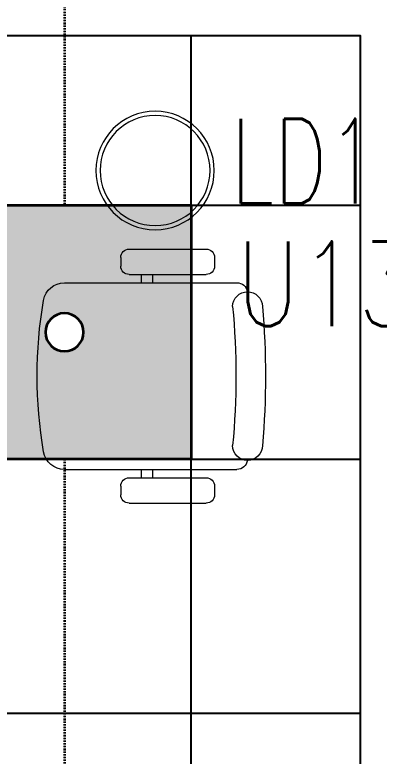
# Model space of a CAD drawing. Extents: x -12260 to 184725, y -29287 to 19916.
# Drawn here: x 19458 to 20320, y -10531 to -8780 of the extents above; entities that cross this region are included whole.
import ezdxf
from ezdxf.enums import TextEntityAlignment as Align

# ---------------------------------------------------------------- set-up
doc = ezdxf.new("R2010")
doc.units = 0
doc.header["$LTSCALE"] = 0.25
doc.linetypes.add('DASHDOT', pattern=[25.4, 12.7, -6.35, 0, -6.35])
doc.layers.add('01-First Floor-FUR$0$FALSE CEILING', color=251, linetype='Continuous')
for name, color, linetype, lineweight in [('01-First Floor-FUR$0$LOADING', 253, 'Continuous', 5), ('01-First Floor-FUR$0$NEW Wall', 166, 'Continuous', 5), ('01-First Floor-FUR$0$Walls', 251, 'Continuous', 5), ('E-LITE-CIRC', 6, 'Continuous', 25), ('E-LITE-CIRC-NUMB', 6, 'Continuous', 25), ('E-LITE-CLNG', 150, 'Continuous', 35), ('E-LITE-CLNG-CNDT', 6, 'DASHDOT', 35), ('E-LITE-CTRL', 6, 'Continuous', 25), ('E-LITE-IDEN', 6, 'Continuous', 25)]:
    doc.layers.add(name, color=color, linetype=linetype, lineweight=lineweight)
doc.styles.add('DC_SIMPLEX', font='SIMPLEX.shx', dxfattribs={"width": 0.7})

# ---------------------------------------------------------------- blocks, each defined once
blk = doc.blocks.new('*U220')
h = blk.add_hatch(color=254)
h.dxf.hatch_style = 1
h.paths.add_polyline_path([(-300, 300), (-300, -300), (300, -300), (300, 300)])
edge = h.paths.add_edge_path(flags=16)
edge.add_arc((0, 0), 45, 0, 360)
blk.add_lwpolyline([(-300, 300), (-300, -300), (300, -300), (300, 300)], close=True)
blk.add_circle((0, 0), 45)
at = {"layer": 'E-LITE-CIRC-NUMB', "style": 'DC_SIMPLEX', "width": 0.7, "flags": 8}
blk.add_attdef('CIRCUIT', text='', height=200, rotation=0, dxfattribs=at).set_placement((-473.9, 300), align=Align.RIGHT)
at = {"layer": 'E-LITE-CTRL', "style": 'DC_SIMPLEX', "width": 0.7, "flags": 8}
blk.add_attdef('CONTROL', (1118.9, -935), '', height=200, rotation=360, dxfattribs=at)
at = {"layer": 'E-LITE-IDEN', "style": 'DC_SIMPLEX', "width": 0.7, "flags": 8}
blk.add_attdef('TYPE', (460.4, 457.6), '', height=200, rotation=360, dxfattribs=at)
blk = doc.blocks.new('01-First Floor-FUR$0$WM00001-P')
at = {"layer": '01-First Floor-FUR$0$LOADING'}
for radius in [0.14, 0.13]:
    blk.add_circle((0, 0), radius, dxfattribs=at)
blk = doc.blocks.new('*X334')
at = {"color": 0}
for p, q in [((5, 3), (5, 3)), ((5, 3), (5, 3)), ((5, 3), (5, 3)), ((5, 3), (5, 3)), ((5, 3), (5, 3)), ((5, 3), (5, 3)), ((5, 3), (5, 3)), ((5, 3), (5, 3)), ((5, 3), (5, 3)), ((5, 3), (5, 3)), ((5, 3), (5, 3)), ((5, 3), (5, 3)), ((5, 3), (5, 3)), ((5, 3), (5, 3)), ((5, 3), (5, 3)), ((5, 3), (5, 3)), ((5, 3), (5, 3)), ((5, 3), (5, 3)), ((5, 3), (5, 3)), ((5, 3), (5, 3)), ((5, 3), (5, 3)), ((5, 3), (5, 3)), ((5, 3), (5, 3)), ((5, 3), (5, 3)), ((5, 3), (5, 3)), ((5, 3), (5, 3)), ((5, 3), (5, 3)), ((5, 3), (5, 3)), ((5, 3), (5, 3)), ((5, 3), (5, 3)), ((5, 3), (5, 3)), ((5, 3), (5, 3)), ((5, 3), (5, 3)), ((5, 3), (5, 3)), ((5, 3), (5, 3)), ((5, 3), (5, 3)), ((5, 3), (5, 3)), ((5, 3), (5, 3)), ((5, 3), (5, 3)), ((5, 3), (5, 3)), ((5, 3), (5, 3)), ((5, 3), (5, 3)), ((5, 3), (5, 3)), ((5, 3), (5, 3)), ((5, 3), (5, 3)), ((5, 3), (5, 3)), ((5, 3), (5, 3)), ((5, 3), (5, 3)), ((5, 3), (5, 3)), ((5, 3), (5, 3)), ((5, 3), (5, 3)), ((5, 3), (5, 3)), ((5, 3), (5, 3)), ((5, 3), (5, 3)), ((5, 3), (5, 3)), ((5, 3), (5, 3)), ((5, 3), (5, 3)), ((5, 3), (5, 3)), ((5, 3), (5, 3)), ((5, 3), (5, 3)), ((5, 3), (5, 3)), ((5, 3), (5, 3)), ((5, 3), (5, 3)), ((5, 3), (5, 3)), ((5, 3), (5, 3)), ((5, 3), (5, 3)), ((6, 3), (5, 3)), ((5, 3), (5, 3)), ((6, 3), (5, 3)), ((5, 3), (5, 3)), ((6, 3), (5, 3)), ((5, 3), (5, 3)), ((6, 3), (5, 3)), ((5, 3), (5, 3)), ((5, 3), (5, 3)), ((5, 3), (5, 3)), ((5, 3), (5, 3)), ((5, 3), (5, 3)), ((5, 3), (5, 3)), ((5, 3), (5, 3)), ((5, 3), (5, 3)), ((5, 3), (5, 3)), ((5, 3), (5, 3)), ((5, 3), (5, 3)), ((5, 3), (5, 3)), ((5, 3), (5, 3)), ((5, 3), (5, 3)), ((5, 3), (5, 3)), ((5, 3), (5, 3)), ((5, 3), (5, 3)), ((5, 3), (5, 3)), ((5, 3), (5, 3)), ((5, 3), (5, 3)), ((5, 3), (5, 3)), ((5, 3), (5, 3)), ((5, 3), (5, 3)), ((6, 3), (6, 3)), ((6, 3), (6, 3)), ((6, 3), (6, 3)), ((6, 3), (6, 3)), ((6, 3), (6, 3)), ((6, 3), (6, 3)), ((6, 3), (6, 3)), ((6, 3), (6, 3)), ((6, 3), (6, 3)), ((6, 3), (6, 3)), ((6, 3), (6, 3)), ((6, 3), (6, 3)), ((6, 3), (6, 3)), ((6, 3), (6, 3)), ((6, 3), (6, 3)), ((6, 3), (6, 3)), ((6, 3), (6, 3)), ((6, 3), (6, 3)), ((6, 3), (6, 3)), ((6, 3), (6, 3)), ((6, 3), (6, 3)), ((6, 3), (6, 3)), ((6, 3), (6, 3)), ((6, 3), (6, 3)), ((6, 3), (6, 3)), ((6, 3), (6, 3)), ((6, 3), (6, 3)), ((6, 3), (6, 3)), ((6, 3), (6, 3)), ((6, 3), (6, 3)), ((6, 3), (6, 3)), ((6, 3), (6, 3)), ((6, 3), (6, 3)), ((6, 3), (6, 3)), ((6, 3), (6, 3)), ((6, 3), (6, 3)), ((6, 3), (6, 3)), ((6, 3), (6, 3)), ((6, 3), (6, 3)), ((6, 3), (6, 3)), ((6, 3), (6, 3)), ((6, 3), (6, 3)), ((6, 3), (6, 3)), ((6, 3), (6, 3)), ((6, 3), (6, 3)), ((6, 3), (6, 3)), ((6, 3), (6, 3)), ((6, 3), (6, 3)), ((6, 3), (6, 3)), ((6, 3), (6, 3)), ((6, 3), (6, 3)), ((6, 3), (6, 3)), ((6, 3), (6, 3)), ((6, 3), (6, 3)), ((6, 3), (6, 3)), ((6, 3), (6, 3)), ((6, 3), (6, 3)), ((6, 3), (6, 3)), ((6, 3), (6, 3)), ((6, 3), (6, 3)), ((6, 3), (6, 3)), ((6, 3), (6, 3)), ((6, 3), (6, 3)), ((6, 3), (6, 3)), ((6, 3), (6, 3)), ((6, 3), (6, 3)), ((6, 3), (6, 3)), ((6, 3), (6, 3)), ((6, 3), (6, 3)), ((6, 3), (6, 3)), ((6, 3), (6, 3)), ((6, 3), (6, 3)), ((6, 3), (6, 3)), ((6, 3), (6, 3)), ((6, 3), (6, 3)), ((6, 3), (6, 3)), ((6, 3), (6, 3)), ((6, 3), (6, 3)), ((6, 3), (6, 3)), ((6, 3), (6, 3)), ((6, 3), (6, 3)), ((6, 3), (6, 3)), ((6, 3), (6, 3)), ((6, 3), (6, 3)), ((6, 3), (6, 3)), ((6, 3), (6, 3)), ((6, 3), (6, 3)), ((6, 3), (6, 3)), ((6, 3), (6, 3)), ((6, 3), (6, 3)), ((6, 3), (6, 3)), ((6, 3), (6, 3)), ((6, 3), (6, 3)), ((6, 3), (6, 3)), ((6, 3), (6, 3)), ((6, 3), (6, 3)), ((6, 3), (6, 3)), ((6, 3), (6, 3)), ((6, 3), (6, 3)), ((6, 3), (6, 3)), ((6, 3), (6, 3)), ((6, 3), (6, 3)), ((6, 3), (6, 3)), ((6, 3), (6, 3)), ((6, 3), (6, 3)), ((6, 3), (6, 3)), ((6, 3), (6, 3)), ((6, 3), (6, 3)), ((6, 3), (6, 3)), ((6, 3), (6, 3)), ((6, 3), (6, 3)), ((6, 3), (6, 3)), ((6, 3), (6, 3)), ((6, 3), (6, 3)), ((6, 3), (6, 3)), ((6, 3), (6, 3)), ((6, 3), (6, 3)), ((6, 3), (6, 3)), ((6, 3), (6, 3)), ((6, 3), (6, 3)), ((6, 3), (6, 3)), ((6, 3), (6, 3)), ((6, 3), (6, 3)), ((6, 3), (6, 3)), ((6, 3), (6, 3)), ((6, 3), (6, 3)), ((6, 3), (6, 3)), ((6, 3), (6, 3)), ((6, 3), (6, 3)), ((6, 3), (6, 3)), ((6, 3), (6, 3)), ((6, 3), (6, 3)), ((6, 3), (6, 3)), ((6, 3), (6, 3)), ((6, 3), (6, 3)), ((6, 3), (6, 3)), ((6, 3), (6, 3)), ((6, 3), (6, 3)), ((6, 3), (6, 3)), ((6, 3), (6, 3)), ((6, 3), (6, 3)), ((6, 3), (6, 3)), ((6, 3), (6, 3)), ((6, 3), (6, 3)), ((6, 3), (6, 3)), ((6, 3), (6, 3)), ((6, 3), (6, 3)), ((6, 3), (6, 3)), ((6, 3), (6, 3)), ((6, 3), (6, 3)), ((6, 3), (6, 3)), ((6, 3), (6, 3)), ((6, 3), (6, 3)), ((6, 3), (6, 3)), ((6, 3), (6, 3)), ((6, 3), (6, 3)), ((6, 3), (6, 3)), ((6, 3), (6, 3)), ((6, 3), (6, 3)), ((6, 3), (6, 3)), ((6, 3), (6, 3)), ((6, 3), (6, 3)), ((6, 3), (6, 3)), ((6, 3), (6, 3)), ((6, 3), (6, 3)), ((6, 3), (6, 3)), ((6, 3), (6, 3)), ((6, 3), (6, 3)), ((6, 3), (6, 3)), ((6, 3), (6, 3)), ((6, 3), (6, 3)), ((6, 3), (6, 3)), ((6, 3), (6, 3)), ((6, 3), (6, 3)), ((6, 3), (6, 3)), ((6, 3), (6, 3)), ((6, 3), (6, 3)), ((6, 3), (6, 3)), ((6, 3), (6, 3)), ((6, 3), (6, 3)), ((6, 3), (6, 3)), ((6, 3), (6, 3)), ((6, 3), (6, 3)), ((6, 3), (6, 3)), ((6, 3), (6, 3)), ((6, 3), (6, 3)), ((6, 3), (6, 3)), ((6, 3), (6, 3)), ((6, 3), (6, 3)), ((6, 3), (6, 3)), ((6, 3), (6, 3)), ((6, 3), (6, 3)), ((6, 3), (6, 3)), ((6, 3), (6, 3)), ((6, 3), (6, 3)), ((6, 3), (6, 3)), ((6, 3), (6, 3)), ((6, 3), (6, 3)), ((6, 3), (6, 3)), ((6, 3), (6, 3)), ((6, 3), (6, 3)), ((6, 3), (6, 3)), ((6, 3), (6, 3)), ((6, 3), (6, 3)), ((6, 3), (5, 3)), ((6, 3), (5, 3)), ((6, 3), (5, 3)), ((6, 3), (5, 3)), ((6, 3), (5, 3)), ((6, 3), (6, 3)), ((6, 3), (6, 3)), ((6, 3), (6, 3)), ((6, 3), (6, 3)), ((6, 3), (6, 3)), ((6, 3), (6, 3)), ((6, 3), (6, 3)), ((6, 3), (6, 3)), ((6, 3), (6, 3)), ((6, 3), (6, 3)), ((6, 3), (6, 3)), ((6, 3), (6, 3)), ((6, 3), (6, 3)), ((6, 3), (6, 3)), ((6, 3), (6, 3)), ((6, 3), (6, 3)), ((6, 3), (6, 3)), ((6, 3), (6, 3)), ((6, 3), (6, 3)), ((6, 3), (6, 3)), ((6, 3), (6, 3)), ((6, 3), (6, 3)), ((6, 3), (6, 3)), ((6, 3), (6, 3)), ((6, 3), (6, 3)), ((6, 3), (6, 3)), ((6, 3), (6, 3)), ((6, 3), (6, 3)), ((6, 3), (6, 3)), ((6, 3), (6, 3)), ((6, 3), (6, 3)), ((6, 3), (6, 3)), ((6, 3), (6, 3)), ((6, 3), (6, 3)), ((6, 3), (6, 3)), ((6, 3), (6, 3)), ((6, 3), (6, 3)), ((6, 3), (6, 3)), ((6, 3), (6, 3)), ((6, 3), (6, 3)), ((6, 3), (6, 3)), ((6, 3), (6, 3)), ((6, 3), (6, 3)), ((6, 3), (6, 3)), ((6, 3), (6, 3)), ((6, 3), (6, 3)), ((6, 3), (6, 3)), ((6, 3), (6, 3)), ((6, 3), (6, 3)), ((6, 3), (6, 3)), ((6, 3), (6, 3)), ((6, 3), (6, 3)), ((6, 3), (6, 3)), ((6, 3), (6, 3)), ((6, 3), (6, 3)), ((6, 3), (6, 3)), ((6, 3), (6, 3)), ((6, 3), (6, 3)), ((6, 3), (6, 3)), ((6, 3), (6, 3)), ((6, 3), (6, 3)), ((6, 3), (6, 3)), ((6, 3), (6, 3)), ((6, 3), (6, 3)), ((6, 3), (6, 3)), ((6, 3), (6, 3)), ((6, 3), (6, 3)), ((6, 3), (6, 3)), ((6, 3), (6, 3)), ((6, 3), (6, 3)), ((6, 3), (6, 3)), ((6, 3), (6, 3)), ((6, 3), (6, 3)), ((6, 3), (6, 3)), ((6, 3), (6, 3)), ((6, 3), (6, 3)), ((6, 3), (6, 3)), ((6, 3), (6, 3)), ((6, 3), (6, 3)), ((6, 3), (6, 3)), ((6, 3), (6, 3)), ((6, 3), (6, 3)), ((6, 3), (6, 3)), ((6, 3), (6, 3)), ((6, 3), (6, 3)), ((6, 3), (6, 3)), ((6, 3), (6, 3)), ((6, 3), (6, 3)), ((6, 3), (6, 3)), ((6, 3), (6, 3)), ((6, 3), (6, 3)), ((6, 3), (6, 3)), ((6, 3), (6, 3)), ((6, 3), (6, 3)), ((6, 3), (6, 3)), ((6, 3), (6, 3)), ((6, 3), (6, 3)), ((6, 3), (6, 3)), ((6, 3), (6, 3)), ((6, 3), (6, 3)), ((6, 3), (6, 3)), ((6, 3), (6, 3)), ((6, 3), (6, 3)), ((6, 3), (6, 3)), ((6, 3), (6, 3)), ((6, 3), (6, 3)), ((6, 3), (6, 3)), ((6, 3), (6, 3)), ((6, 3), (6, 3)), ((6, 3), (6, 3)), ((6, 3), (6, 3)), ((6, 3), (6, 3)), ((6, 3), (6, 3)), ((6, 3), (6, 3)), ((6, 3), (6, 3)), ((6, 3), (6, 3)), ((6, 3), (6, 3)), ((6, 3), (6, 3)), ((6, 3), (6, 3)), ((6, 3), (6, 3)), ((6, 3), (6, 3)), ((6, 3), (6, 3)), ((6, 3), (6, 3)), ((6, 3), (6, 3)), ((6, 3), (6, 3)), ((6, 3), (6, 3)), ((6, 3), (6, 3)), ((6, 3), (6, 3)), ((6, 3), (6, 3)), ((6, 3), (6, 3)), ((6, 3), (6, 3)), ((6, 3), (6, 3)), ((6, 3), (6, 3)), ((6, 3), (6, 3)), ((6, 3), (6, 3)), ((6, 3), (6, 3)), ((6, 3), (6, 3)), ((6, 3), (6, 3)), ((6, 3), (6, 3)), ((6, 3), (6, 3)), ((6, 3), (6, 3)), ((6, 3), (6, 3)), ((6, 3), (6, 3)), ((6, 3), (6, 3)), ((6, 3), (6, 3)), ((6, 3), (6, 3)), ((6, 3), (6, 3)), ((6, 3), (6, 3)), ((6, 3), (6, 3)), ((6, 3), (6, 3)), ((6, 3), (6, 3)), ((6, 3), (6, 3)), ((6, 3), (6, 3)), ((6, 3), (6, 3)), ((6, 3), (6, 3)), ((6, 3), (6, 3)), ((6, 3), (6, 3)), ((6, 3), (6, 3)), ((6, 3), (6, 3)), ((6, 3), (6, 3)), ((6, 3), (6, 3)), ((6, 3), (6, 3)), ((6, 3), (6, 3)), ((6, 3), (6, 3)), ((6, 3), (6, 3)), ((6, 3), (6, 3)), ((6, 3), (6, 3)), ((6, 3), (6, 3)), ((6, 3), (6, 3)), ((6, 3), (6, 3)), ((6, 3), (6, 3)), ((6, 3), (6, 3)), ((6, 3), (6, 3)), ((6, 3), (6, 3)), ((6, 3), (6, 3)), ((6, 3), (6, 3)), ((6, 3), (6, 3)), ((6, 3), (6, 3)), ((6, 3), (6, 3)), ((6, 3), (6, 3)), ((6, 3), (6, 3)), ((6, 3), (6, 3)), ((6, 3), (6, 3)), ((6, 3), (6, 3)), ((6, 3), (6, 3)), ((6, 3), (6, 3)), ((6, 3), (6, 3)), ((6, 3), (6, 3)), ((6, 3), (6, 3)), ((6, 3), (6, 3)), ((6, 3), (6, 3)), ((6, 3), (6, 3)), ((6, 3), (6, 3)), ((6, 3), (6, 3)), ((6, 3), (6, 3)), ((6, 3), (6, 3)), ((6, 3), (6, 3)), ((6, 3), (6, 3)), ((6, 3), (6, 3)), ((6, 3), (6, 3)), ((6, 3), (6, 3)), ((6, 3), (6, 3)), ((6, 3), (6, 3)), ((6, 3), (6, 3)), ((6, 3), (6, 3)), ((6, 3), (6, 3)), ((6, 3), (6, 3)), ((6, 3), (6, 3)), ((6, 3), (6, 3)), ((6, 3), (6, 3)), ((6, 3), (6, 3)), ((6, 3), (6, 3)), ((6, 3), (6, 3)), ((6, 3), (6, 3)), ((6, 3), (6, 3)), ((6, 3), (6, 3)), ((6, 3), (6, 3)), ((6, 3), (6, 3)), ((6, 3), (6, 3)), ((6, 3), (6, 3)), ((6, 3), (6, 3)), ((6, 3), (6, 3)), ((6, 3), (6, 3)), ((6, 3), (6, 3)), ((6, 3), (6, 3)), ((6, 3), (6, 3)), ((6, 3), (6, 3)), ((6, 3), (6, 3)), ((6, 3), (6, 3)), ((6, 3), (6, 3)), ((6, 3), (6, 3)), ((6, 3), (6, 3)), ((6, 3), (6, 3)), ((6, 3), (6, 3)), ((6, 3), (6, 3)), ((6, 3), (6, 3)), ((6, 3), (6, 3)), ((6, 3), (6, 3)), ((6, 3), (6, 3)), ((6, 3), (6, 3)), ((6, 3), (6, 3)), ((6, 3), (6, 3)), ((6, 3), (6, 3)), ((6, 3), (6, 3)), ((6, 3), (6, 3)), ((6, 3), (6, 3)), ((6, 3), (6, 3)), ((6, 3), (6, 3)), ((6, 3), (6, 3)), ((6, 3), (6, 3)), ((6, 3), (6, 3)), ((6, 3), (6, 3)), ((6, 3), (6, 3)), ((6, 3), (6, 3)), ((6, 3), (6, 3)), ((6, 3), (6, 3)), ((6, 3), (6, 3)), ((6, 3), (6, 3)), ((6, 3), (6, 3)), ((6, 3), (6, 3)), ((6, 3), (6, 3)), ((6, 3), (6, 3)), ((6, 3), (6, 3)), ((6, 3), (6, 3)), ((6, 3), (6, 3)), ((6, 3), (6, 3)), ((6, 3), (6, 3)), ((6, 3), (6, 3)), ((6, 3), (6, 3)), ((6, 3), (6, 3)), ((6, 3), (6, 3)), ((6, 3), (6, 3)), ((6, 3), (6, 3)), ((6, 3), (6, 3)), ((6, 3), (6, 3)), ((6, 3), (6, 3)), ((6, 3), (6, 3)), ((6, 3), (6, 3)), ((6, 3), (6, 3)), ((6, 3), (6, 3)), ((6, 3), (6, 3)), ((6, 3), (6, 3)), ((6, 3), (6, 3)), ((6, 3), (6, 3)), ((6, 3), (6, 3)), ((6, 3), (6, 3)), ((6, 3), (6, 3)), ((6, 3), (6, 3)), ((6, 3), (6, 3)), ((6, 3), (6, 3)), ((6, 3), (6, 3)), ((6, 3), (6, 3)), ((6, 3), (6, 3)), ((6, 3), (6, 3)), ((6, 3), (6, 3)), ((6, 3), (6, 3)), ((6, 3), (6, 3)), ((6, 3), (6, 3)), ((6, 3), (6, 3)), ((6, 3), (6, 3)), ((6, 3), (6, 3)), ((6, 3), (6, 3)), ((6, 3), (6, 3)), ((6, 3), (6, 3)), ((6, 3), (6, 3)), ((6, 3), (6, 3)), ((6, 3), (6, 3)), ((6, 3), (6, 3)), ((6, 3), (6, 3)), ((6, 3), (6, 3)), ((6, 3), (6, 3)), ((6, 3), (6, 3)), ((6, 3), (6, 3)), ((6, 3), (6, 3)), ((6, 3), (6, 3)), ((6, 3), (6, 3)), ((6, 3), (6, 3))]:
    blk.add_line(p, q, dxfattribs=at)
blk = doc.blocks.new('*X335')
at = {"color": 0}
for p, q in [((13, 1), (13, 1)), ((13, 1), (13, 1)), ((13, 1), (13, 1)), ((13, 1), (13, 1)), ((13, 1), (13, 1)), ((13, 1), (13, 1)), ((13, 1), (13, 1)), ((13, 1), (13, 1)), ((13, 1), (13, 1)), ((13, 1), (13, 1)), ((13, 1), (13, 1)), ((13, 1), (13, 1)), ((13, 1), (13, 1)), ((13, 1), (13, 1)), ((13, 1), (13, 1)), ((13, 1), (14, 1)), ((13, 1), (14, 1)), ((13, 1), (14, 1)), ((13, 1), (13, 1)), ((13, 1), (13, 1)), ((13, 1), (13, 1)), ((13, 1), (13, 1)), ((13, 1), (13, 1)), ((13, 1), (13, 1)), ((13, 1), (13, 1)), ((13, 1), (13, 1)), ((13, 1), (13, 1)), ((13, 1), (13, 1)), ((13, 1), (13, 1)), ((13, 1), (13, 1)), ((13, 1), (13, 1)), ((13, 1), (13, 1)), ((13, 1), (13, 1)), ((13, 1), (13, 1)), ((13, 1), (13, 1)), ((13, 1), (13, 1)), ((13, 1), (13, 1)), ((13, 1), (13, 1)), ((13, 1), (13, 1)), ((13, 1), (13, 1)), ((13, 1), (13, 1)), ((13, 1), (13, 1)), ((13, 1), (13, 1)), ((13, 1), (13, 1)), ((13, 1), (13, 1)), ((13, 1), (13, 1)), ((13, 1), (13, 1)), ((13, 1), (13, 1)), ((13, 1), (13, 1)), ((13, 1), (13, 1)), ((13, 1), (13, 1)), ((13, 1), (13, 1)), ((13, 1), (13, 1)), ((13, 1), (13, 1)), ((13, 1), (13, 1)), ((13, 1), (13, 1)), ((13, 1), (13, 1)), ((13, 1), (13, 1)), ((13, 1), (13, 1)), ((13, 1), (13, 1)), ((13, 1), (13, 1)), ((13, 1), (13, 1)), ((13, 1), (13, 1)), ((13, 1), (13, 1)), ((13, 1), (13, 1)), ((13, 1), (13, 1)), ((13, 1), (13, 1)), ((13, 1), (13, 1)), ((13, 1), (13, 1)), ((13, 1), (13, 1)), ((13, 1), (13, 1)), ((13, 1), (13, 1)), ((13, 1), (13, 1)), ((13, 1), (13, 1)), ((13, 1), (13, 1)), ((13, 1), (13, 1)), ((13, 1), (13, 1)), ((13, 1), (13, 1)), ((13, 1), (13, 1)), ((13, 1), (13, 1)), ((13, 1), (13, 1)), ((13, 1), (13, 1)), ((13, 1), (13, 1)), ((13, 1), (13, 1)), ((13, 1), (13, 1)), ((13, 1), (13, 1)), ((13, 1), (13, 1)), ((13, 1), (13, 1)), ((13, 1), (13, 1)), ((13, 1), (13, 1)), ((13, 1), (13, 1)), ((13, 1), (13, 1)), ((13, 1), (13, 1)), ((13, 1), (13, 1)), ((13, 1), (13, 1)), ((13, 1), (13, 1)), ((13, 1), (13, 1)), ((13, 1), (13, 1)), ((13, 1), (13, 1)), ((13, 1), (13, 1)), ((13, 1), (13, 1)), ((13, 1), (13, 1)), ((13, 1), (13, 1)), ((13, 1), (13, 1)), ((13, 1), (13, 1)), ((13, 1), (13, 1)), ((13, 1), (13, 1)), ((13, 1), (13, 1)), ((13, 1), (13, 1)), ((13, 1), (13, 1)), ((13, 1), (13, 1)), ((13, 1), (13, 1)), ((13, 1), (13, 1)), ((13, 1), (13, 1)), ((13, 1), (13, 1)), ((13, 1), (13, 1)), ((13, 1), (13, 1)), ((13, 1), (13, 1)), ((13, 1), (13, 1)), ((13, 1), (13, 1)), ((13, 1), (13, 1)), ((13, 1), (13, 1)), ((13, 1), (13, 1)), ((13, 1), (14, 1)), ((13, 0), (13, 0)), ((13, 0), (13, 0)), ((13, 0), (13, 0)), ((13, 0), (13, 0)), ((13, 0), (13, 0)), ((13, 0), (13, 0)), ((13, 0), (13, 0)), ((13, 0), (13, 0)), ((13, 0), (13, 0)), ((13, 0), (13, 0)), ((13, 0), (13, 0)), ((13, 0), (13, 0)), ((13, 0), (13, 0)), ((13, 0), (13, 0)), ((13, 0), (13, 0)), ((13, 0), (13, 0)), ((13, 0), (13, 0)), ((13, 0), (13, 0)), ((13, 0), (13, 0)), ((13, 0), (13, 0)), ((13, 0), (13, 0)), ((13, 0), (13, 0)), ((13, 0), (13, 0)), ((13, 0), (13, 0)), ((13, 0), (13, 0)), ((13, 0), (13, 0)), ((13, 0), (13, 0)), ((13, 0), (13, 0)), ((13, 0), (13, 0)), ((13, 0), (13, 0)), ((13, 0), (13, 0)), ((13, 0), (13, 0)), ((13, 0), (13, 0)), ((13, 0), (13, 0)), ((13, 0), (13, 0)), ((13, 0), (13, 0)), ((13, 0), (13, 0)), ((13, 0), (13, 0)), ((13, 0), (13, 0)), ((13, 0), (13, 0)), ((13, 0), (13, 0)), ((13, 0), (13, 0)), ((13, 0), (13, 0)), ((13, 0), (13, 0)), ((13, 0), (13, 0)), ((13, 0), (13, 0)), ((13, 0), (13, 0)), ((13, 0), (13, 0)), ((13, 0), (14, 0)), ((13, 0), (14, 0)), ((13, 0), (13, 0)), ((13, 0), (14, 0)), ((14, 1), (14, 1)), ((14, 1), (14, 1)), ((14, 1), (14, 1)), ((14, 1), (14, 1)), ((14, 1), (14, 1)), ((14, 1), (14, 1)), ((14, 1), (14, 1)), ((14, 1), (14, 1)), ((14, 1), (14, 1)), ((14, 1), (14, 1)), ((14, 1), (14, 1)), ((14, 1), (14, 1)), ((14, 1), (14, 1)), ((14, 1), (14, 1)), ((14, 1), (14, 1)), ((14, 1), (14, 1)), ((14, 1), (14, 1)), ((14, 1), (14, 1)), ((14, 1), (14, 1)), ((14, 1), (14, 1)), ((14, 1), (14, 1)), ((14, 1), (14, 1)), ((14, 1), (14, 1)), ((14, 1), (14, 1)), ((14, 1), (14, 1)), ((14, 1), (14, 1)), ((14, 1), (14, 1)), ((14, 1), (14, 1)), ((14, 1), (14, 1)), ((14, 1), (14, 1)), ((14, 1), (14, 1)), ((14, 1), (14, 1)), ((14, 1), (14, 1)), ((14, 1), (14, 1)), ((14, 1), (14, 1)), ((14, 1), (14, 1)), ((14, 1), (14, 1)), ((14, 1), (14, 1)), ((14, 1), (14, 1)), ((14, 1), (14, 1)), ((14, 1), (14, 1)), ((14, 1), (14, 1)), ((14, 1), (14, 1)), ((14, 1), (14, 1)), ((14, 1), (14, 1)), ((14, 1), (14, 1)), ((14, 1), (14, 1)), ((14, 1), (14, 1)), ((14, 1), (14, 1)), ((14, 1), (14, 1)), ((14, 1), (14, 1)), ((14, 1), (14, 1)), ((14, 1), (14, 1)), ((14, 1), (14, 1)), ((14, 1), (14, 1)), ((14, 1), (14, 1)), ((14, 1), (14, 1)), ((14, 1), (14, 1)), ((14, 1), (14, 1)), ((14, 1), (14, 1)), ((14, 1), (14, 1)), ((14, 1), (14, 1)), ((14, 1), (14, 1)), ((14, 1), (14, 1)), ((14, 1), (14, 1)), ((14, 1), (14, 1)), ((14, 1), (14, 1)), ((14, 1), (14, 1)), ((14, 1), (14, 1)), ((14, 1), (14, 1)), ((14, 1), (14, 1)), ((14, 1), (14, 1)), ((14, 1), (14, 1)), ((14, 1), (14, 1)), ((14, 1), (14, 1)), ((14, 1), (14, 1)), ((14, 1), (14, 1)), ((14, 1), (14, 1)), ((14, 1), (14, 1)), ((14, 1), (14, 1)), ((14, 1), (14, 1)), ((14, 1), (14, 1)), ((14, 1), (14, 1)), ((14, 1), (14, 1)), ((14, 1), (14, 1)), ((14, 1), (14, 1)), ((14, 1), (14, 1)), ((14, 1), (14, 1)), ((14, 1), (14, 1)), ((14, 1), (14, 1)), ((14, 1), (14, 1)), ((14, 1), (14, 1)), ((14, 1), (14, 1)), ((14, 1), (14, 1)), ((14, 0), (14, 0)), ((14, 0), (14, 0)), ((14, 0), (14, 0)), ((14, 0), (14, 0)), ((14, 0), (14, 0)), ((14, 0), (14, 0)), ((14, 0), (14, 0)), ((14, 0), (14, 0)), ((14, 0), (14, 0)), ((14, 0), (14, 0)), ((14, 0), (14, 0)), ((14, 0), (14, 0)), ((14, 0), (14, 0)), ((14, 0), (14, 0)), ((14, 0), (14, 0)), ((14, 0), (14, 0)), ((14, 0), (14, 0)), ((14, 0), (14, 0)), ((14, 0), (14, 0)), ((14, 0), (14, 0)), ((14, 0), (14, 0)), ((14, 0), (14, 0)), ((14, 0), (14, 0)), ((14, 0), (14, 0)), ((14, 0), (14, 0)), ((14, 0), (14, 0)), ((14, 0), (14, 0)), ((14, 0), (14, 0)), ((14, 0), (14, 0)), ((14, 0), (14, 0)), ((14, 0), (14, 0)), ((14, 0), (14, 0)), ((14, 0), (14, 0)), ((14, 0), (14, 0)), ((14, 0), (14, 0)), ((14, 0), (14, 0)), ((14, 0), (14, 0)), ((14, 0), (14, 0)), ((14, 0), (14, 0)), ((14, 0), (14, 0)), ((14, 0), (14, 0)), ((14, 0), (14, 0)), ((14, 0), (14, 0)), ((14, 0), (14, 0)), ((14, 0), (14, 0)), ((14, 0), (14, 0)), ((14, 0), (14, 0)), ((14, 0), (14, 0)), ((13, 0), (13, 0)), ((13, 0), (14, 0)), ((13, 0), (13, 0)), ((13, 0), (14, 0)), ((13, 0), (13, 0)), ((13, 0), (14, 0)), ((13, 0), (13, 0)), ((13, 0), (13, 0)), ((13, 0), (13, 0)), ((13, 0), (13, 0)), ((13, 0), (14, 0)), ((13, 0), (13, 0)), ((13, 0), (14, 0)), ((13, 0), (13, 0)), ((13, 0), (14, 0)), ((13, 0), (13, 0)), ((13, 0), (14, 0)), ((13, 0), (13, 0)), ((13, 0), (14, 0)), ((13, 0), (13, 0)), ((13, 0), (14, 0)), ((13, 0), (13, 0)), ((13, 0), (14, 0)), ((13, 0), (13, 0)), ((13, 0), (13, 0)), ((13, 0), (13, 0)), ((13, 0), (14, 0)), ((13, 0), (13, 0)), ((13, 0), (14, 0)), ((13, 0), (13, 0)), ((13, 0), (14, 0)), ((13, 0), (13, 0)), ((13, 0), (14, 0)), ((13, 0), (13, 0)), ((13, 0), (13, 0)), ((13, 0), (13, 0)), ((13, 0), (13, 0)), ((13, 0), (13, 0)), ((13, 0), (13, 0)), ((13, 0), (13, 0)), ((13, 0), (13, 0)), ((13, 0), (13, 0)), ((13, 0), (13, 0)), ((13, 0), (13, 0)), ((13, 0), (13, 0)), ((13, 0), (13, 0)), ((13, 0), (13, 0)), ((13, 0), (13, 0)), ((13, 0), (13, 0)), ((13, 0), (13, 0)), ((13, 0), (13, 0)), ((13, 0), (13, 0)), ((13, 0), (13, 0)), ((13, 0), (13, 0)), ((13, 0), (13, 0)), ((13, 0), (13, 0)), ((13, 0), (13, 0)), ((13, 0), (13, 0)), ((13, 0), (13, 0)), ((13, 0), (13, 0)), ((13, 0), (13, 0)), ((13, 0), (13, 0)), ((13, 0), (13, 0)), ((13, 0), (13, 0)), ((13, -1), (13, -1)), ((13, -1), (13, -1)), ((13, -1), (13, -1)), ((13, -1), (13, -1)), ((13, -1), (13, -1)), ((13, -1), (14, -1)), ((13, -1), (13, -1)), ((14, 0), (14, 0)), ((14, 0), (14, 0)), ((14, 0), (14, 0)), ((14, 0), (14, 0)), ((14, 0), (14, 0)), ((14, 0), (14, 0)), ((14, 0), (14, 0)), ((14, 0), (14, 0)), ((14, 0), (14, 0)), ((14, 0), (14, 0)), ((14, 0), (14, 0)), ((14, 0), (14, 0)), ((14, 0), (14, 0)), ((14, 0), (14, 0)), ((14, 0), (14, 0)), ((13, 0), (14, 0)), ((14, 0), (14, 0)), ((14, 0), (14, 0)), ((14, 0), (14, 0)), ((14, 0), (14, 0)), ((14, 0), (14, 0)), ((14, 0), (14, 0)), ((14, 0), (14, 0)), ((14, 0), (14, 0)), ((14, 0), (14, 0)), ((14, 0), (14, 0)), ((14, 0), (14, 0)), ((14, 0), (14, 0)), ((14, 0), (14, 0)), ((14, 0), (14, 0)), ((14, 0), (14, 0)), ((14, 0), (14, 0)), ((14, 0), (14, 0)), ((14, 0), (14, 0)), ((14, 0), (14, 0)), ((14, 0), (14, 0)), ((14, 0), (14, 0)), ((14, 0), (14, 0)), ((14, 0), (14, 0)), ((14, 0), (14, 0)), ((14, 0), (14, 0)), ((14, 0), (14, 0)), ((14, 0), (14, 0)), ((14, 0), (14, 0)), ((14, 0), (14, 0)), ((14, 0), (14, 0)), ((14, 0), (14, 0)), ((14, 0), (14, 0)), ((14, 0), (14, 0)), ((14, 0), (14, 0)), ((14, -1), (14, -1)), ((14, -1), (14, -1)), ((14, -1), (14, -1)), ((14, -1), (14, -1)), ((14, -1), (14, -1))]:
    blk.add_line(p, q, dxfattribs=at)
blk = doc.blocks.new('01-First Floor-FUR$0$GF21018-P')
at = {"color": 0}
for p, q in [((-0.2207, 0.4756), (-0.2207, 0.0675)), ((0.2205, 0.4756), (0.2205, 0.0675)), ((-0.2806, 0.3422), (-0.2598, 0.3422)), ((0.2596, 0.3422), (0.2804, 0.3422)), ((-0.3002, 0.3226), (-0.3002, 0.14)), ((-0.2402, 0.3226), (-0.2402, 0.14)), ((0.24, 0.3226), (0.24, 0.14)), ((0.3, 0.3226), (0.3, 0.14)), ((-0.2402, 0.2937), (-0.2207, 0.2937)), ((0.2205, 0.2937), (0.24, 0.2937)), ((-0.2402, 0.2671), (-0.2207, 0.2671)), ((0.2205, 0.2671), (0.24, 0.2671)), ((-0.2806, 0.1204), (-0.2598, 0.1204)), ((0.2596, 0.1204), (0.2804, 0.1204))]:
    blk.add_line(p, q, dxfattribs=at)
for points in [[(0.24, 0.2937), (0.24, 0.2937), (0.24, 0.2937), (0.24, 0.2937), (0.24, 0.2937), (0.24, 0.2937), (0.24, 0.2937), (0.24, 0.2937), (0.24, 0.2937), (0.24, 0.2937), (0.24, 0.2937), (0.24, 0.2937), (0.24, 0.2937), (0.24, 0.2937), (0.24, 0.2937), (0.24, 0.2937), (0.24, 0.2937), (0.24, 0.2937), (0.24, 0.2937), (0.24, 0.2937), (0.24, 0.2937), (0.24, 0.2937), (0.24, 0.2937), (0.24, 0.2937), (0.24, 0.2937), (0.24, 0.2937), (0.24, 0.2937), (0.24, 0.2937), (0.24, 0.2937), (0.24, 0.2937), (0.24, 0.2937), (0.24, 0.2937), (0.24, 0.2937), (0.24, 0.2937), (0.24, 0.2937), (0.24, 0.2937), (0.24, 0.2937), (0.24, 0.2937), (0.24, 0.2937), (0.24, 0.2937), (0.24, 0.2937), (0.24, 0.2937), (0.24, 0.2937), (0.24, 0.2937), (0.24, 0.2937), (0.24, 0.2937), (0.24, 0.2937), (0.24, 0.2937), (0.24, 0.2937), (0.24, 0.2937), (0.24, 0.2937), (0.24, 0.2937), (0.24, 0.2937), (0.24, 0.2937), (0.24, 0.2937), (0.24, 0.2937), (0.24, 0.2937), (0.24, 0.2937), (0.24, 0.2937), (0.24, 0.2937), (0.24, 0.2937), (0.24, 0.2937), (0.24, 0.2937), (0.24, 0.2937), (0.24, 0.2937), (0.24, 0.2937), (0.24, 0.2937), (0.24, 0.2937), (0.24, 0.2937), (0.24, 0.2937), (0.24, 0.2937), (0.24, 0.2937), (0.24, 0.2937), (0.24, 0.2937), (0.24, 0.2937), (0.24, 0.2937), (0.24, 0.2937), (0.24, 0.2937), (0.24, 0.2937), (0.24, 0.2937), (0.24, 0.2937), (0.24, 0.2937), (0.24, 0.2937), (0.24, 0.2937), (0.24, 0.2937), (0.24, 0.2937), (0.24, 0.2937), (0.24, 0.2937), (0.24, 0.2937), (0.24, 0.2937), (0.24, 0.2937), (0.24, 0.2937), (0.24, 0.2937), (0.24, 0.2937), (0.24, 0.2937), (0.24, 0.2937), (0.24, 0.2937), (0.24, 0.2937), (0.24, 0.2937), (0.24, 0.2937), (0.24, 0.2937), (0.24, 0.2937), (0.24, 0.2937), (0.24, 0.2937), (0.24, 0.2937), (0.24, 0.2937), (0.24, 0.2937), (0.24, 0.2937), (0.24, 0.2937), (0.24, 0.2937), (0.24, 0.2937), (0.24, 0.2937), (0.24, 0.2937), (0.24, 0.2937), (0.24, 0.2937), (0.24, 0.2937), (0.24, 0.2937), (0.24, 0.2937), (0.24, 0.2937), (0.24, 0.2937), (0.24, 0.2937), (0.24, 0.2937), (0.24, 0.2937), (0.24, 0.2937), (0.24, 0.2937), (0.24, 0.2937), (0.24, 0.2937), (0.24, 0.2937), (0.24, 0.2937), (0.24, 0.2937), (0.24, 0.2937), (0.24, 0.2937), (0.24, 0.2937), (0.24, 0.2937), (0.24, 0.2937), (0.24, 0.2937), (0.24, 0.2937), (0.24, 0.2937), (0.24, 0.2937), (0.24, 0.2937), (0.24, 0.2937), (0.24, 0.2937), (0.24, 0.2937), (0.24, 0.2937), (0.24, 0.2937), (0.24, 0.2937), (0.24, 0.2937), (0.24, 0.2937), (0.24, 0.2937), (0.24, 0.2937), (0.24, 0.2937), (0.24, 0.2937), (0.24, 0.2937), (0.24, 0.2937), (0.24, 0.2937), (0.24, 0.2937), (0.24, 0.2937), (0.24, 0.2937), (0.24, 0.2937), (0.24, 0.2937), (0.24, 0.2937), (0.24, 0.2937), (0.24, 0.2937), (0.24, 0.2937), (0.24, 0.2937), (0.24, 0.2937), (0.24, 0.2937), (0.24, 0.2937), (0.24, 0.2937), (0.24, 0.2937), (0.24, 0.2937), (0.24, 0.2937), (0.24, 0.2937), (0.24, 0.2937), (0.24, 0.2937), (0.24, 0.2937), (0.24, 0.2937), (0.24, 0.2937), (0.24, 0.2937), (0.24, 0.2937), (0.24, 0.2937), (0.24, 0.2937), (0.24, 0.2937), (0.24, 0.2937), (0.24, 0.2937), (0.24, 0.2937), (0.24, 0.2937), (0.24, 0.2937), (0.24, 0.2937), (0.24, 0.2937), (0.24, 0.2937), (0.24, 0.2937), (0.24, 0.2937), (0.24, 0.2937), (0.24, 0.2937), (0.24, 0.2937), (0.24, 0.2937), (0.24, 0.2937), (0.24, 0.2937), (0.24, 0.2937), (0.24, 0.2937), (0.24, 0.2937), (0.24, 0.2937), (0.24, 0.2937), (0.24, 0.2937), (0.24, 0.2937), (0.24, 0.2937), (0.24, 0.2937), (0.24, 0.2937), (0.24, 0.2937), (0.24, 0.2937), (0.24, 0.2937), (0.24, 0.2937), (0.24, 0.2937), (0.24, 0.2937), (0.24, 0.2937), (0.24, 0.2937), (0.24, 0.2937), (0.24, 0.2937), (0.24, 0.2937), (0.24, 0.2937), (0.24, 0.2937), (0.24, 0.2937), (0.24, 0.2937), (0.24, 0.2937), (0.24, 0.2937), (0.24, 0.2937), (0.24, 0.2937), (0.24, 0.2937), (0.24, 0.2937), (0.24, 0.2937), (0.24, 0.2937), (0.24, 0.2937), (0.24, 0.2937), (0.24, 0.2937), (0.24, 0.2937), (0.24, 0.2937), (0.24, 0.2937), (0.24, 0.2937), (0.24, 0.2937), (0.24, 0.2937), (0.24, 0.2937), (0.24, 0.2937), (0.24, 0.2937), (0.24, 0.2937), (0.24, 0.2937), (0.24, 0.2937), (0.24, 0.2937), (0.24, 0.2937), (0.24, 0.2937), (0.24, 0.2937), (0.24, 0.2937), (0.24, 0.2937), (0.24, 0.2937), (0.24, 0.2937), (0.24, 0.2937), (0.24, 0.2937), (0.24, 0.2937), (0.24, 0.2937), (0.24, 0.2937), (0.24, 0.2937), (0.24, 0.2937), (0.24, 0.2937), (0.24, 0.2937), (0.24, 0.2937), (0.24, 0.2937), (0.24, 0.2937), (0.24, 0.2937), (0.24, 0.2937), (0.24, 0.2937), (0.24, 0.2937), (0.24, 0.2937), (0.24, 0.2937), (0.24, 0.2937), (0.24, 0.2937), (0.24, 0.2937), (0.24, 0.2937)], [(0.24, 0.2937), (0.24, 0.2937), (0.24, 0.2937), (0.24, 0.2937), (0.24, 0.2937), (0.24, 0.2937), (0.24, 0.2937), (0.24, 0.2937), (0.24, 0.2937), (0.24, 0.2937), (0.24, 0.2937), (0.24, 0.2937), (0.24, 0.2937), (0.24, 0.2937), (0.24, 0.2937), (0.24, 0.2937), (0.24, 0.2937), (0.24, 0.2937), (0.24, 0.2937), (0.24, 0.2937), (0.24, 0.2937), (0.24, 0.2937), (0.24, 0.2937), (0.24, 0.2937), (0.24, 0.2937), (0.24, 0.2937), (0.24, 0.2937), (0.24, 0.2937), (0.24, 0.2937), (0.24, 0.2937), (0.24, 0.2937), (0.24, 0.2937), (0.24, 0.2937), (0.24, 0.2937), (0.24, 0.2937), (0.24, 0.2937), (0.24, 0.2937), (0.24, 0.2937), (0.24, 0.2937), (0.24, 0.2937), (0.24, 0.2937), (0.24, 0.2937), (0.24, 0.2937), (0.24, 0.2937), (0.24, 0.2937), (0.24, 0.2937), (0.24, 0.2937), (0.24, 0.2937), (0.24, 0.2937), (0.24, 0.2937), (0.24, 0.2937), (0.24, 0.2937), (0.24, 0.2937), (0.24, 0.2937), (0.24, 0.2937), (0.24, 0.2937), (0.24, 0.2937), (0.24, 0.2937), (0.24, 0.2937), (0.24, 0.2937), (0.24, 0.2937), (0.24, 0.2937), (0.24, 0.2937), (0.24, 0.2937), (0.24, 0.2937), (0.24, 0.2937), (0.24, 0.2937), (0.24, 0.2937), (0.24, 0.2937), (0.24, 0.2937), (0.24, 0.2937), (0.24, 0.2937), (0.24, 0.2937), (0.24, 0.2937), (0.24, 0.2937), (0.24, 0.2937), (0.24, 0.2937), (0.24, 0.2937), (0.24, 0.2937), (0.24, 0.2937), (0.24, 0.2937), (0.24, 0.2937), (0.24, 0.2937), (0.24, 0.2937), (0.24, 0.2937), (0.24, 0.2937), (0.24, 0.2937), (0.24, 0.2937), (0.24, 0.2937), (0.24, 0.2937), (0.24, 0.2937), (0.24, 0.2937), (0.24, 0.2937), (0.24, 0.2937), (0.24, 0.2937), (0.24, 0.2937), (0.24, 0.2937), (0.24, 0.2937), (0.24, 0.2937), (0.24, 0.2937), (0.24, 0.2937), (0.24, 0.2937), (0.24, 0.2937), (0.24, 0.2937), (0.24, 0.2937), (0.24, 0.2937), (0.24, 0.2937), (0.24, 0.2937), (0.24, 0.2937), (0.24, 0.2937), (0.24, 0.2937), (0.24, 0.2937), (0.24, 0.2937), (0.24, 0.2937), (0.24, 0.2937), (0.24, 0.2937), (0.24, 0.2937), (0.24, 0.2937), (0.24, 0.2937), (0.24, 0.2937), (0.24, 0.2937), (0.24, 0.2937), (0.24, 0.2937), (0.24, 0.2937), (0.24, 0.2937), (0.24, 0.2937), (0.24, 0.2937), (0.24, 0.2937), (0.24, 0.2937), (0.24, 0.2937), (0.24, 0.2937), (0.24, 0.2937), (0.24, 0.2937), (0.24, 0.2937), (0.24, 0.2937), (0.24, 0.2937), (0.24, 0.2937), (0.24, 0.2937), (0.24, 0.2937), (0.24, 0.2937), (0.24, 0.2937), (0.24, 0.2937), (0.24, 0.2937), (0.24, 0.2937), (0.24, 0.2937), (0.24, 0.2937), (0.24, 0.2937), (0.24, 0.2937), (0.24, 0.2937), (0.24, 0.2937), (0.24, 0.2937), (0.24, 0.2937), (0.24, 0.2937), (0.24, 0.2937), (0.24, 0.2937), (0.24, 0.2937), (0.24, 0.2937), (0.24, 0.2937), (0.24, 0.2937), (0.24, 0.2937), (0.24, 0.2937), (0.24, 0.2937), (0.24, 0.2937), (0.24, 0.2937), (0.24, 0.2937), (0.24, 0.2937), (0.24, 0.2937), (0.24, 0.2937), (0.24, 0.2937), (0.24, 0.2937), (0.24, 0.2937), (0.24, 0.2937), (0.24, 0.2937), (0.24, 0.2937), (0.24, 0.2937), (0.24, 0.2937), (0.24, 0.2937), (0.24, 0.2937), (0.24, 0.2937), (0.24, 0.2937), (0.24, 0.2937), (0.24, 0.2937), (0.24, 0.2937), (0.24, 0.2937), (0.24, 0.2937), (0.24, 0.2937), (0.24, 0.2937), (0.24, 0.2937), (0.24, 0.2937), (0.24, 0.2937), (0.24, 0.2937), (0.24, 0.2937), (0.24, 0.2937), (0.24, 0.2937), (0.24, 0.2937), (0.24, 0.2937), (0.24, 0.2937), (0.24, 0.2937), (0.24, 0.2937), (0.24, 0.2937), (0.24, 0.2937), (0.24, 0.2937), (0.24, 0.2937), (0.24, 0.2937), (0.24, 0.2937), (0.24, 0.2937), (0.24, 0.2937), (0.24, 0.2937), (0.24, 0.2937), (0.24, 0.2937), (0.24, 0.2937), (0.24, 0.2937), (0.24, 0.2937), (0.24, 0.2937), (0.24, 0.2937), (0.24, 0.2937), (0.24, 0.2937), (0.24, 0.2937), (0.24, 0.2937)], [(0.24, 0.2937), (0.24, 0.2937), (0.24, 0.2937), (0.24, 0.2937), (0.24, 0.2937), (0.24, 0.2937), (0.24, 0.2937), (0.24, 0.2937), (0.24, 0.2937), (0.24, 0.2937), (0.24, 0.2937), (0.24, 0.2937), (0.24, 0.2937), (0.24, 0.2937), (0.24, 0.2937), (0.24, 0.2937), (0.24, 0.2937), (0.24, 0.2937), (0.24, 0.2937), (0.24, 0.2937), (0.24, 0.2937), (0.24, 0.2937), (0.24, 0.2937), (0.24, 0.2937), (0.24, 0.2937), (0.24, 0.2937), (0.24, 0.2937), (0.24, 0.2937), (0.24, 0.2937), (0.24, 0.2937), (0.24, 0.2937), (0.24, 0.2937), (0.24, 0.2937), (0.24, 0.2937), (0.24, 0.2937), (0.24, 0.2937), (0.24, 0.2937), (0.24, 0.2937), (0.24, 0.2937), (0.24, 0.2937), (0.24, 0.2937), (0.24, 0.2937), (0.24, 0.2937), (0.24, 0.2937), (0.24, 0.2937), (0.24, 0.2937), (0.24, 0.2937), (0.24, 0.2937), (0.24, 0.2937), (0.24, 0.2937), (0.24, 0.2937), (0.24, 0.2937), (0.24, 0.2937), (0.24, 0.2937), (0.24, 0.2937), (0.24, 0.2937), (0.24, 0.2937), (0.24, 0.2937), (0.24, 0.2937), (0.24, 0.2937), (0.24, 0.2937), (0.24, 0.2937), (0.24, 0.2937), (0.24, 0.2937), (0.24, 0.2937), (0.24, 0.2937), (0.24, 0.2937), (0.24, 0.2937), (0.24, 0.2937), (0.24, 0.2937), (0.24, 0.2937), (0.24, 0.2937), (0.24, 0.2937), (0.24, 0.2937), (0.24, 0.2937), (0.24, 0.2937), (0.24, 0.2937), (0.24, 0.2937), (0.24, 0.2937), (0.24, 0.2937), (0.24, 0.2937), (0.24, 0.2937), (0.24, 0.2937), (0.24, 0.2937), (0.24, 0.2937), (0.24, 0.2937), (0.24, 0.2937), (0.24, 0.2937), (0.24, 0.2937), (0.24, 0.2937), (0.24, 0.2937), (0.24, 0.2937), (0.24, 0.2937), (0.24, 0.2937), (0.24, 0.2937), (0.24, 0.2937), (0.24, 0.2937), (0.24, 0.2937), (0.24, 0.2937), (0.24, 0.2937), (0.24, 0.2937), (0.24, 0.2937), (0.24, 0.2937), (0.24, 0.2937), (0.24, 0.2937), (0.24, 0.2937), (0.24, 0.2937), (0.24, 0.2937), (0.24, 0.2937), (0.24, 0.2937), (0.24, 0.2937), (0.24, 0.2937), (0.24, 0.2937), (0.24, 0.2937), (0.24, 0.2937), (0.24, 0.2937), (0.24, 0.2937), (0.24, 0.2937), (0.24, 0.2937), (0.24, 0.2937), (0.24, 0.2937), (0.24, 0.2937), (0.24, 0.2937), (0.24, 0.2937), (0.24, 0.2937), (0.24, 0.2937), (0.24, 0.2937), (0.24, 0.2937), (0.24, 0.2937), (0.24, 0.2937), (0.24, 0.2937), (0.24, 0.2937), (0.24, 0.2937), (0.24, 0.2937), (0.24, 0.2937), (0.24, 0.2937), (0.24, 0.2937), (0.24, 0.2937), (0.24, 0.2937), (0.24, 0.2937), (0.24, 0.2937), (0.24, 0.2937), (0.24, 0.2937), (0.24, 0.2937), (0.24, 0.2937), (0.24, 0.2937), (0.24, 0.2937), (0.24, 0.2937), (0.24, 0.2937), (0.24, 0.2937), (0.24, 0.2937), (0.24, 0.2937), (0.24, 0.2937), (0.24, 0.2937), (0.24, 0.2937), (0.24, 0.2937), (0.24, 0.2937), (0.24, 0.2937), (0.24, 0.2937), (0.24, 0.2937), (0.24, 0.2937), (0.24, 0.2937), (0.24, 0.2937), (0.24, 0.2937), (0.24, 0.2937), (0.24, 0.2937), (0.24, 0.2937), (0.24, 0.2937), (0.24, 0.2937), (0.24, 0.2937), (0.24, 0.2937), (0.24, 0.2937), (0.24, 0.2937), (0.24, 0.2937), (0.24, 0.2937), (0.24, 0.2937), (0.24, 0.2937), (0.24, 0.2937), (0.24, 0.2937), (0.24, 0.2937), (0.24, 0.2937), (0.24, 0.2937), (0.24, 0.2937), (0.24, 0.2937), (0.24, 0.2937), (0.24, 0.2937), (0.24, 0.2937), (0.24, 0.2937), (0.24, 0.2937), (0.24, 0.2937), (0.24, 0.2937), (0.24, 0.2937), (0.24, 0.2937), (0.24, 0.2937), (0.24, 0.2937), (0.24, 0.2937), (0.24, 0.2937), (0.24, 0.2937), (0.24, 0.2937), (0.24, 0.2937), (0.24, 0.2937), (0.24, 0.2937), (0.24, 0.2937), (0.24, 0.2937), (0.24, 0.2937), (0.24, 0.2937), (0.24, 0.2937), (0.24, 0.2937), (0.24, 0.2937), (0.24, 0.2937), (0.24, 0.2937), (0.24, 0.2937), (0.24, 0.2937), (0.24, 0.2937)]]:
    blk.add_lwpolyline(points, close=True, dxfattribs=at)
for centre, radius, start, end in [((-0.0001, -0.5295), 1.0695, 80.3671, 99.6329), ((-0.1707, 0.4756), 0.05, 99.6329, 180), ((0.1705, 0.4756), 0.05, 0, 80.3671), ((-0.2806, 0.3226), 0.0196, 90, 180), ((-0.2598, 0.3226), 0.0196, 360, 90), ((0.2596, 0.3226), 0.0196, 90, 180), ((0.2804, 0.3226), 0.0196, 0, 90), ((-0.2806, 0.14), 0.0196, 180, 270), ((-0.2598, 0.14), 0.0196, 270, 360), ((0.2596, 0.14), 0.0196, 180, 270), ((0.2804, 0.14), 0.0196, 270, 0), ((-0.1643, 0.0425), 0.0351, 90, 270), ((0, 1.8467), 1.7767, 264.6946, 275.3053), ((0.1641, 0.0425), 0.0351, 270, 90), ((-0.1957, 0.0675), 0.025, 180, 261.4721), ((0.1955, 0.0675), 0.025, 278.5279, 360), ((0, 1.8314), 1.8314, 264.8532, 275.147)]:
    blk.add_arc(centre, radius, start, end, dxfattribs=at)
at = {"layer": '01-First Floor-FUR$0$NEW Wall', "color": 0, "linetype": 'Continuous'}
for points in [[(0.24, 0.2937), (0.24, 0.2937), (0.24, 0.2937), (0.24, 0.2937), (0.24, 0.2937), (0.24, 0.2937), (0.24, 0.2937), (0.24, 0.2937)], [(0.24, 0.2937), (0.24, 0.2937), (0.24, 0.2937), (0.24, 0.2937), (0.24, 0.2937), (0.24, 0.2937), (0.24, 0.2937)], [(0.24, 0.2937), (0.24, 0.2937), (0.24, 0.2937), (0.24, 0.2937), (0.24, 0.2937), (0.24, 0.2937), (0.24, 0.2937), (0.24, 0.2937), (0.24, 0.2937)], [(0.24, 0.2937), (0.24, 0.2937), (0.24, 0.2937), (0.24, 0.2937), (0.24, 0.2937), (0.24, 0.2937), (0.24, 0.2937), (0.24, 0.2937), (0.24, 0.2937), (0.24, 0.2937)], [(0.24, 0.2937), (0.24, 0.2937), (0.24, 0.2937), (0.24, 0.2937), (0.24, 0.2937), (0.24, 0.2937), (0.24, 0.2937), (0.24, 0.2937), (0.24, 0.2937), (0.24, 0.2937), (0.24, 0.2937), (0.24, 0.2937), (0.24, 0.2937), (0.24, 0.2937), (0.24, 0.2937)], [(0.24, 0.2937), (0.24, 0.2937), (0.24, 0.2937), (0.24, 0.2937), (0.24, 0.2937), (0.24, 0.2937), (0.24, 0.2937), (0.24, 0.2937), (0.24, 0.2937), (0.24, 0.2937)], [(0.24, 0.2937), (0.24, 0.2937), (0.24, 0.2937), (0.24, 0.2937), (0.24, 0.2937), (0.24, 0.2937), (0.24, 0.2937), (0.24, 0.2937), (0.24, 0.2937), (0.24, 0.2937)], [(0.24, 0.2937), (0.24, 0.2937), (0.24, 0.2937), (0.24, 0.2937), (0.24, 0.2937), (0.24, 0.2937), (0.24, 0.2937), (0.24, 0.2937), (0.24, 0.2937), (0.24, 0.2937)], [(0.24, 0.2937), (0.24, 0.2937), (0.24, 0.2937), (0.24, 0.2937), (0.24, 0.2937), (0.24, 0.2937), (0.24, 0.2937), (0.24, 0.2937), (0.24, 0.2937), (0.24, 0.2937), (0.24, 0.2937), (0.24, 0.2937), (0.24, 0.2937), (0.24, 0.2937), (0.24, 0.2937), (0.24, 0.2937), (0.24, 0.2937), (0.24, 0.2937)], [(0.24, 0.2937), (0.24, 0.2937), (0.24, 0.2937), (0.24, 0.2937), (0.24, 0.2937), (0.24, 0.2937), (0.24, 0.2937), (0.24, 0.2937), (0.24, 0.2937), (0.24, 0.2937), (0.24, 0.2937), (0.24, 0.2937)], [(0.24, 0.2937), (0.24, 0.2937), (0.24, 0.2937), (0.24, 0.2937), (0.24, 0.2937), (0.24, 0.2937), (0.24, 0.2937)], [(0.24, 0.2937), (0.24, 0.2937), (0.24, 0.2937), (0.24, 0.2937), (0.24, 0.2937), (0.24, 0.2937), (0.24, 0.2937), (0.24, 0.2937), (0.24, 0.2937), (0.24, 0.2937), (0.24, 0.2937), (0.24, 0.2937), (0.24, 0.2937), (0.24, 0.2937), (0.24, 0.2937), (0.24, 0.2937), (0.24, 0.2937), (0.24, 0.2937), (0.24, 0.2937), (0.24, 0.2937), (0.24, 0.2937), (0.24, 0.2937), (0.24, 0.2937), (0.24, 0.2937), (0.24, 0.2937), (0.24, 0.2937), (0.24, 0.2937), (0.24, 0.2937), (0.24, 0.2937), (0.24, 0.2937), (0.24, 0.2937), (0.24, 0.2937), (0.24, 0.2937), (0.24, 0.2937), (0.24, 0.2937), (0.24, 0.2937), (0.24, 0.2937), (0.24, 0.2937), (0.24, 0.2937), (0.24, 0.2937), (0.24, 0.2937), (0.24, 0.2937), (0.24, 0.2937), (0.24, 0.2937), (0.24, 0.2937), (0.24, 0.2937), (0.24, 0.2937), (0.24, 0.2937), (0.24, 0.2937), (0.24, 0.2937), (0.24, 0.2937), (0.24, 0.2937), (0.24, 0.2937), (0.24, 0.2937), (0.24, 0.2937), (0.24, 0.2937), (0.24, 0.2937), (0.24, 0.2937), (0.24, 0.2937), (0.24, 0.2937), (0.24, 0.2937), (0.24, 0.2937), (0.24, 0.2937), (0.24, 0.2937), (0.24, 0.2937), (0.24, 0.2937), (0.24, 0.2937), (0.24, 0.2937), (0.24, 0.2937), (0.24, 0.2937), (0.24, 0.2937), (0.24, 0.2937), (0.24, 0.2937), (0.24, 0.2937), (0.24, 0.2937), (0.24, 0.2937), (0.24, 0.2937), (0.24, 0.2937), (0.24, 0.2937), (0.24, 0.2937), (0.24, 0.2937), (0.24, 0.2937), (0.24, 0.2937), (0.24, 0.2937), (0.24, 0.2937), (0.24, 0.2937), (0.24, 0.2937), (0.24, 0.2937), (0.24, 0.2937), (0.24, 0.2937), (0.24, 0.2937), (0.24, 0.2937), (0.24, 0.2937), (0.24, 0.2937), (0.24, 0.2937), (0.24, 0.2937), (0.24, 0.2937), (0.24, 0.2937), (0.24, 0.2937), (0.24, 0.2937), (0.24, 0.2937), (0.24, 0.2937), (0.24, 0.2937), (0.24, 0.2937), (0.24, 0.2937), (0.24, 0.2937), (0.24, 0.2937), (0.24, 0.2937), (0.24, 0.2937), (0.24, 0.2937), (0.24, 0.2937)], [(0.24, 0.2937), (0.24, 0.2937), (0.24, 0.2937), (0.24, 0.2937), (0.24, 0.2937), (0.24, 0.2937), (0.24, 0.2937), (0.24, 0.2937), (0.24, 0.2937), (0.24, 0.2937), (0.24, 0.2937), (0.24, 0.2937), (0.24, 0.2937), (0.24, 0.2937), (0.24, 0.2937), (0.24, 0.2937), (0.24, 0.2937)], [(0.24, 0.2937), (0.24, 0.2937), (0.24, 0.2937), (0.24, 0.2937), (0.24, 0.2937), (0.24, 0.2937), (0.24, 0.2937), (0.24, 0.2937), (0.24, 0.2937), (0.24, 0.2937), (0.24, 0.2937), (0.24, 0.2937), (0.24, 0.2937), (0.24, 0.2937), (0.24, 0.2937), (0.24, 0.2937), (0.24, 0.2937), (0.24, 0.2937), (0.24, 0.2937), (0.24, 0.2937), (0.24, 0.2937), (0.24, 0.2937), (0.24, 0.2937), (0.24, 0.2937), (0.24, 0.2937), (0.24, 0.2937), (0.24, 0.2937), (0.24, 0.2937), (0.24, 0.2937), (0.24, 0.2937), (0.24, 0.2937), (0.24, 0.2937), (0.24, 0.2937), (0.24, 0.2937), (0.24, 0.2937), (0.24, 0.2937), (0.24, 0.2937), (0.24, 0.2937), (0.24, 0.2937), (0.24, 0.2937), (0.24, 0.2937), (0.24, 0.2937), (0.24, 0.2937), (0.24, 0.2937), (0.24, 0.2937), (0.24, 0.2937), (0.24, 0.2937), (0.24, 0.2937), (0.24, 0.2937), (0.24, 0.2937), (0.24, 0.2937), (0.24, 0.2937), (0.24, 0.2937), (0.24, 0.2937), (0.24, 0.2937), (0.24, 0.2937), (0.24, 0.2937), (0.24, 0.2937), (0.24, 0.2937), (0.24, 0.2937), (0.24, 0.2937), (0.24, 0.2937), (0.24, 0.2937), (0.24, 0.2937), (0.24, 0.2937), (0.24, 0.2937), (0.24, 0.2937), (0.24, 0.2937), (0.24, 0.2937), (0.24, 0.2937), (0.24, 0.2937), (0.24, 0.2937), (0.24, 0.2937), (0.24, 0.2937), (0.24, 0.2937), (0.24, 0.2937), (0.24, 0.2937), (0.24, 0.2937), (0.24, 0.2937), (0.24, 0.2937), (0.24, 0.2937), (0.24, 0.2937), (0.24, 0.2937), (0.24, 0.2937), (0.24, 0.2937), (0.24, 0.2937), (0.24, 0.2937), (0.24, 0.2937), (0.24, 0.2937)], [(0.24, 0.2937), (0.24, 0.2937), (0.24, 0.2937), (0.24, 0.2937), (0.24, 0.2937), (0.24, 0.2937), (0.24, 0.2937), (0.24, 0.2937), (0.24, 0.2937), (0.24, 0.2937), (0.24, 0.2937), (0.24, 0.2937), (0.24, 0.2937), (0.24, 0.2937), (0.24, 0.2937), (0.24, 0.2937), (0.24, 0.2937), (0.24, 0.2937), (0.24, 0.2937), (0.24, 0.2937), (0.24, 0.2937), (0.24, 0.2937), (0.24, 0.2937), (0.24, 0.2937), (0.24, 0.2937), (0.24, 0.2937), (0.24, 0.2937), (0.24, 0.2937), (0.24, 0.2937), (0.24, 0.2937), (0.24, 0.2937), (0.24, 0.2937), (0.24, 0.2937), (0.24, 0.2937), (0.24, 0.2937), (0.24, 0.2937), (0.24, 0.2937), (0.24, 0.2937), (0.24, 0.2937), (0.24, 0.2937), (0.24, 0.2937), (0.24, 0.2937), (0.24, 0.2937), (0.24, 0.2937), (0.24, 0.2937), (0.24, 0.2937), (0.24, 0.2937), (0.24, 0.2937), (0.24, 0.2937), (0.24, 0.2937), (0.24, 0.2937), (0.24, 0.2937), (0.24, 0.2937), (0.24, 0.2937)]]:
    blk.add_lwpolyline(points, dxfattribs=at)
at = {"color": 0}
for name, xscale, yscale, zscale in [('*X334', 8.59375e-11, 8.59375e-11, 8.59375e-11), ('*X335', 5.5e-11, 5.5e-11, 5.5e-11)]:
    blk.add_blockref(name, (0.24, 0.2937), dxfattribs=dict(at, xscale=xscale, yscale=yscale, zscale=zscale))
blk = doc.blocks.new('01-First Floor-FUR')
at = {"layer": '01-First Floor-FUR$0$FALSE CEILING', "linetype": 'Continuous'}
for p, q in [((19876, -12830), (19876, -8830)), ((16276, -9230), (20276, -9230)), ((16276, -9830), (20276, -9830)), ((16276, -10430), (20276, -10430))]:
    blk.add_line(p, q, dxfattribs=at)
at = {"layer": '01-First Floor-FUR$0$FALSE CEILING'}
blk.add_lwpolyline([(16276, -12830), (20276, -12830), (20276, -8830), (16276, -8830)], close=True, dxfattribs=at)
at = {"layer": '01-First Floor-FUR$0$Walls'}
for q in [(16276, -8830), (20276, -12760)]:
    blk.add_line((20276, -8830), q, dxfattribs=at)
at = {"layer": '01-First Floor-FUR$0$LOADING', "extrusion": (-2.2537e-18, -2.24019e-05, -1), "xscale": 1000, "yscale": 1000, "zscale": 1000, "rotation": 270}
blk.add_blockref('01-First Floor-FUR$0$WM00001-P', (-19790.3, -9147.9, 0.3), dxfattribs=at)
at = {"layer": '01-First Floor-FUR$0$LOADING', "extrusion": (7.77426e-06, 2.24021e-05, 1), "xscale": -1000, "yscale": 1000, "zscale": 1000, "rotation": 90.00141075505213}
blk.add_blockref('01-First Floor-FUR$0$GF21018-P', (20051.4, -9633.6, -0.2), dxfattribs=at)

msp = doc.modelspace()

# ---------------------------------------------------------------- linework, layer by layer
at = {"layer": 'E-LITE-CLNG-CNDT', "color": 1, "elevation": -0.2}
msp.add_lwpolyline([(19576, -8121.2), (19576, -9230)], dxfattribs=at)
at = {"layer": 'E-LITE-CLNG-CNDT', "color": 1, "elevation": -0.1}
msp.add_lwpolyline([(19576, -9830), (19576, -10986, -0.414214), (19476, -11086), (15475.9, -11086, 0.414214), (15375.9, -11186), (15375.9, -11630)], format="xyb", dxfattribs=at)

# ---------------------------------------------------------------- block references
at = {"layer": 'E-LITE-CLNG'}
ref = msp.add_blockref('*U220', (19576, -9530, -0.1), dxfattribs=dict(at, xscale=-1))
ref.add_attrib('TYPE', 'LD1', (19969.5, -9225.5, -0.1), dxfattribs={"layer": 'E-LITE-IDEN', "height": 200, "rotation": 0, "style": 'DC_SIMPLEX', "width": 0.7, "flags": 8})
at = {"layer": 'E-LITE-CLNG-CNDT'}
msp.add_blockref('01-First Floor-FUR', (0, 0), dxfattribs=at)

# ---------------------------------------------------------------- texts
at = {"layer": 'E-LITE-CIRC', "style": 'DC_SIMPLEX', "width": 0.8}
msp.add_text('U13', height=200, rotation=0, dxfattribs=at).set_placement((19982, -9515.4, 0))

doc.saveas('drawing.dxf')
